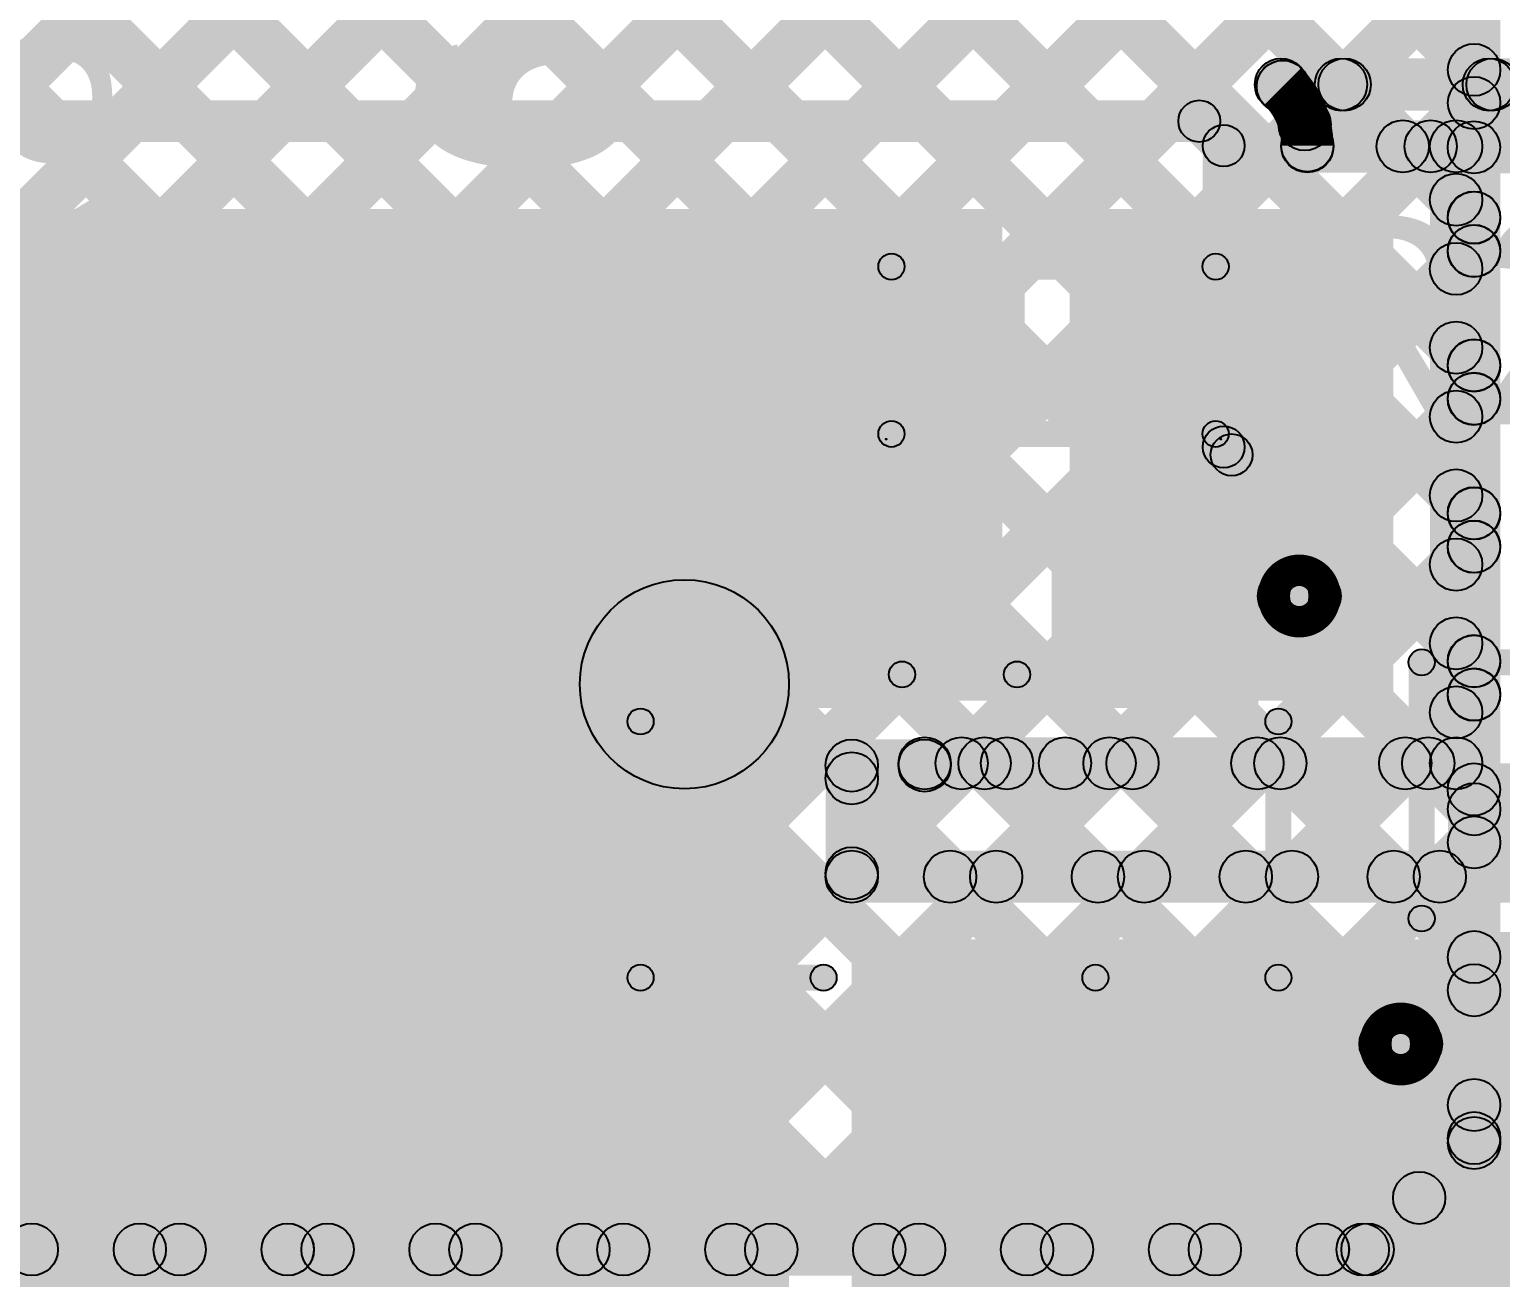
# Model space of a CAD drawing. Header units: millimetres. Extents: x -0.08 to 5.25, y -0.08 to 2.73.
# Drawn here: x 2.3817 to 2.6631, y 1.8428 to 2.0815 of the extents above; entities that cross this region are included whole.
import ezdxf

# ---------------------------------------------------------------- set-up
doc = ezdxf.new("R2010")
doc.units = ezdxf.units.MM
doc.header["$MEASUREMENT"] = 0
for name, color, linetype in [('BottomLayer', 5, 'Continuous'), ('TopLayer', 1, 'Continuous'), ('TopOverlay', 2, 'Continuous'), ('TopPaste', 8, 'Continuous'), ('TopSolder', 216, 'Continuous')]:
    doc.layers.add(name, color=color, linetype=linetype)

# ---------------------------------------------------------------- blocks, each defined once
blk = doc.blocks.new('SOT23_3_8')
at = {"layer": 'TopLayer'}
for points in [[(0.01574, 0.02657), (-0.01575, 0.02657), (-0.01575, 0.05807), (0.01574, 0.05807)], [(-0.02166, -0.05807), (-0.05316, -0.05807), (-0.05316, -0.02657), (-0.02166, -0.02657)], [(0.05314, -0.05807), (0.02165, -0.05807), (0.02165, -0.02657), (0.05314, -0.02657)]]:
    blk.add_hatch(color=1, dxfattribs=at).paths.add_polyline_path(points)
at = {"layer": 'TopOverlay'}
h = blk.add_hatch(color=2, dxfattribs=at)
edge = h.paths.add_edge_path()
edge.add_arc((-0.06101, 0.029), 0.0025, 0, 360)
h = blk.add_hatch(color=2, dxfattribs=at)
edge = h.paths.add_edge_path()
edge.add_arc((-0.06101, 0.029), 0.0025, 0, 360)
for points in [[(-0.02601, 0.0315), (-0.02601, 0.0265), (-0.06101, 0.0265), (-0.06101, 0.0315)], [(0.06099, 0.0315), (0.06099, 0.0265), (0.02599, 0.0265), (0.02599, 0.0315)], [(-0.06351, 0.029), (-0.05851, 0.029), (-0.05851, -0.02), (-0.06351, -0.02)], [(0.05849, 0.029), (0.06349, 0.029), (0.06349, -0.02), (0.05849, -0.02)], [(0.01099, -0.0265), (0.01099, -0.0315), (-0.01101, -0.0315), (-0.01101, -0.0265)]]:
    blk.add_hatch(color=2, dxfattribs=at).paths.add_polyline_path(points)
h = blk.add_hatch(color=2, dxfattribs=at)
edge = h.paths.add_edge_path()
edge.add_arc((-0.02601, 0.029), 0.0025, 0, 360)
h = blk.add_hatch(color=2, dxfattribs=at)
edge = h.paths.add_edge_path()
edge.add_arc((0.02599, 0.029), 0.0025, 0, 360)
h = blk.add_hatch(color=2, dxfattribs=at)
edge = h.paths.add_edge_path()
edge.add_arc((0.06099, 0.029), 0.0025, 0, 360)
h = blk.add_hatch(color=2, dxfattribs=at)
edge = h.paths.add_edge_path()
edge.add_arc((0.06099, 0.029), 0.0025, 0, 360)
h = blk.add_hatch(color=2, dxfattribs=at)
edge = h.paths.add_edge_path()
edge.add_arc((-0.06101, -0.02), 0.0025, 0, 360)
h = blk.add_hatch(color=2, dxfattribs=at)
edge = h.paths.add_edge_path()
edge.add_arc((0.06099, -0.02), 0.0025, 0, 360)
h = blk.add_hatch(color=2, dxfattribs=at)
edge = h.paths.add_edge_path()
edge.add_arc((-0.01101, -0.029), 0.0025, 0, 360)
h = blk.add_hatch(color=2, dxfattribs=at)
edge = h.paths.add_edge_path()
edge.add_arc((0.01099, -0.029), 0.0025, 0, 360)
h = blk.add_hatch(color=2, dxfattribs=at)
edge = h.paths.add_edge_path()
edge.add_arc((-0.068, -0.044), 0.00492, 0, 360)
h = blk.add_hatch(color=2, dxfattribs=at)
edge = h.paths.add_edge_path()
edge.add_arc((-0.062, -0.044), 0.00492, 0, 360)
at = {"layer": 'TopPaste'}
for points in [[(0.01574, 0.02657), (-0.01575, 0.02657), (-0.01575, 0.05807), (0.01574, 0.05807)], [(-0.02166, -0.05807), (-0.05316, -0.05807), (-0.05316, -0.02657), (-0.02166, -0.02657)], [(0.05314, -0.05807), (0.02165, -0.05807), (0.02165, -0.02657), (0.05314, -0.02657)]]:
    blk.add_hatch(color=8, dxfattribs=at).paths.add_polyline_path(points)
at = {"layer": 'TopSolder'}
for points in [[(0.01974, 0.02257), (-0.01975, 0.02257), (-0.01975, 0.06207), (0.01974, 0.06207)], [(-0.01766, -0.06207), (-0.05716, -0.06207), (-0.05716, -0.02257), (-0.01766, -0.02257)], [(0.05714, -0.06207), (0.01765, -0.06207), (0.01765, -0.02257), (0.05714, -0.02257)]]:
    blk.add_hatch(color=216, dxfattribs=at).paths.add_polyline_path(points)
at = {"layer": 'TopOverlay', "const_width": 0.00984}
blk.add_lwpolyline([(-0.062, -0.044, 1), (-0.068, -0.044, 1)], format="xyb", close=True, dxfattribs=at)
at = {"layer": 'TopOverlay'}
for centre, radius in [((-0.06101, 0.029), 0.0025), ((-0.06101, 0.029), 0.0025), ((-0.02601, 0.029), 0.0025), ((0.02599, 0.029), 0.0025), ((0.06099, 0.029), 0.0025), ((0.06099, 0.029), 0.0025), ((-0.06101, -0.02), 0.0025), ((0.06099, -0.02), 0.0025), ((-0.01101, -0.029), 0.0025), ((0.01099, -0.029), 0.0025), ((-0.068, -0.044), 0.00492), ((-0.062, -0.044), 0.00492)]:
    blk.add_circle(centre, radius, dxfattribs=at)
blk = doc.blocks.new('SOT23_3_9')
at = {"layer": 'TopLayer'}
for points in [[(0.01574, 0.02657), (-0.01575, 0.02657), (-0.01575, 0.05807), (0.01574, 0.05807)], [(-0.02166, -0.05807), (-0.05316, -0.05807), (-0.05316, -0.02657), (-0.02166, -0.02657)], [(0.05314, -0.05807), (0.02165, -0.05807), (0.02165, -0.02657), (0.05314, -0.02657)]]:
    blk.add_hatch(color=1, dxfattribs=at).paths.add_polyline_path(points)
at = {"layer": 'TopOverlay'}
h = blk.add_hatch(color=2, dxfattribs=at)
edge = h.paths.add_edge_path()
edge.add_arc((-0.06101, 0.029), 0.0025, 0, 360)
h = blk.add_hatch(color=2, dxfattribs=at)
edge = h.paths.add_edge_path()
edge.add_arc((-0.06101, 0.029), 0.0025, 0, 360)
for points in [[(-0.06101, 0.0265), (-0.06101, 0.0315), (-0.02601, 0.0315), (-0.02601, 0.0265)], [(0.02599, 0.0265), (0.02599, 0.0315), (0.06099, 0.0315), (0.06099, 0.0265)], [(-0.05851, -0.02), (-0.06351, -0.02), (-0.06351, 0.029), (-0.05851, 0.029)], [(0.06349, -0.02), (0.05849, -0.02), (0.05849, 0.029), (0.06349, 0.029)], [(-0.01101, -0.0315), (-0.01101, -0.0265), (0.01099, -0.0265), (0.01099, -0.0315)]]:
    blk.add_hatch(color=2, dxfattribs=at).paths.add_polyline_path(points)
h = blk.add_hatch(color=2, dxfattribs=at)
edge = h.paths.add_edge_path()
edge.add_arc((-0.02601, 0.029), 0.0025, 0, 360)
h = blk.add_hatch(color=2, dxfattribs=at)
edge = h.paths.add_edge_path()
edge.add_arc((0.02599, 0.029), 0.0025, 0, 360)
h = blk.add_hatch(color=2, dxfattribs=at)
edge = h.paths.add_edge_path()
edge.add_arc((0.06099, 0.029), 0.0025, 0, 360)
h = blk.add_hatch(color=2, dxfattribs=at)
edge = h.paths.add_edge_path()
edge.add_arc((0.06099, 0.029), 0.0025, 0, 360)
h = blk.add_hatch(color=2, dxfattribs=at)
edge = h.paths.add_edge_path()
edge.add_arc((-0.06101, -0.02), 0.0025, 0, 360)
h = blk.add_hatch(color=2, dxfattribs=at)
edge = h.paths.add_edge_path()
edge.add_arc((0.06099, -0.02), 0.0025, 0, 360)
h = blk.add_hatch(color=2, dxfattribs=at)
edge = h.paths.add_edge_path()
edge.add_arc((-0.01101, -0.029), 0.0025, 0, 360)
h = blk.add_hatch(color=2, dxfattribs=at)
edge = h.paths.add_edge_path()
edge.add_arc((0.01099, -0.029), 0.0025, 0, 360)
h = blk.add_hatch(color=2, dxfattribs=at)
edge = h.paths.add_edge_path()
edge.add_arc((-0.068, -0.044), 0.00492, 0, 360)
h = blk.add_hatch(color=2, dxfattribs=at)
edge = h.paths.add_edge_path()
edge.add_arc((-0.062, -0.044), 0.00492, 0, 360)
at = {"layer": 'TopPaste'}
for points in [[(0.01574, 0.02657), (-0.01575, 0.02657), (-0.01575, 0.05807), (0.01574, 0.05807)], [(-0.02166, -0.05807), (-0.05316, -0.05807), (-0.05316, -0.02657), (-0.02166, -0.02657)], [(0.05314, -0.05807), (0.02165, -0.05807), (0.02165, -0.02657), (0.05314, -0.02657)]]:
    blk.add_hatch(color=8, dxfattribs=at).paths.add_polyline_path(points)
at = {"layer": 'TopSolder'}
for points in [[(0.01974, 0.02257), (-0.01975, 0.02257), (-0.01975, 0.06207), (0.01974, 0.06207)], [(-0.01766, -0.06207), (-0.05716, -0.06207), (-0.05716, -0.02257), (-0.01766, -0.02257)], [(0.05714, -0.06207), (0.01765, -0.06207), (0.01765, -0.02257), (0.05714, -0.02257)]]:
    blk.add_hatch(color=216, dxfattribs=at).paths.add_polyline_path(points)
at = {"layer": 'TopOverlay', "const_width": 0.00984}
blk.add_lwpolyline([(-0.062, -0.044, 1), (-0.068, -0.044, 1)], format="xyb", close=True, dxfattribs=at)
at = {"layer": 'TopOverlay'}
for centre, radius in [((-0.06101, 0.029), 0.0025), ((-0.06101, 0.029), 0.0025), ((-0.02601, 0.029), 0.0025), ((0.02599, 0.029), 0.0025), ((0.06099, 0.029), 0.0025), ((0.06099, 0.029), 0.0025), ((-0.06101, -0.02), 0.0025), ((0.06099, -0.02), 0.0025), ((-0.01101, -0.029), 0.0025), ((0.01099, -0.029), 0.0025), ((-0.068, -0.044), 0.00492), ((-0.062, -0.044), 0.00492)]:
    blk.add_circle(centre, radius, dxfattribs=at)
blk = doc.blocks.new('R__0402_22')
at = {"layer": 'TopLayer'}
for points in [[(-0.0275, -0.0125), (-0.0275, 0.0125), (-0.0095, 0.0125), (-0.0095, -0.0125)], [(0.0095, -0.0125), (0.0095, 0.0125), (0.0275, 0.0125), (0.0275, -0.0125)]]:
    blk.add_hatch(color=1, dxfattribs=at).paths.add_polyline_path(points)
at = {"layer": 'TopOverlay'}
h = blk.add_hatch(color=2, dxfattribs=at)
edge = h.paths.add_edge_path()
edge.add_arc((-0.031, 0.016), 0.0025, 0, 360)
h = blk.add_hatch(color=2, dxfattribs=at)
edge = h.paths.add_edge_path()
edge.add_arc((-0.031, 0.016), 0.0025, 0, 360)
for points in [[(-0.031, 0.0135), (-0.031, 0.0185), (0.031, 0.0185), (0.031, 0.0135)], [(-0.0285, -0.016), (-0.0335, -0.016), (-0.0335, 0.016), (-0.0285, 0.016)], [(0.0335, -0.016), (0.0285, -0.016), (0.0285, 0.016), (0.0335, 0.016)], [(-0.031, -0.0185), (-0.031, -0.0135), (0.031, -0.0135), (0.031, -0.0185)], [(-0.032, -0.01706), (-0.032, -0.01694), (0.032, -0.01694), (0.032, -0.01706)]]:
    blk.add_hatch(color=2, dxfattribs=at).paths.add_polyline_path(points)
h = blk.add_hatch(color=2, dxfattribs=at)
edge = h.paths.add_edge_path()
edge.add_arc((0.031, 0.016), 0.0025, 0, 360)
h = blk.add_hatch(color=2, dxfattribs=at)
edge = h.paths.add_edge_path()
edge.add_arc((0.031, 0.016), 0.0025, 0, 360)
h = blk.add_hatch(color=2, dxfattribs=at)
edge = h.paths.add_edge_path()
edge.add_arc((-0.031, -0.016), 0.0025, 0, 360)
h = blk.add_hatch(color=2, dxfattribs=at)
edge = h.paths.add_edge_path()
edge.add_arc((-0.031, -0.016), 0.0025, 0, 360)
h = blk.add_hatch(color=2, dxfattribs=at)
edge = h.paths.add_edge_path()
edge.add_arc((0.031, -0.016), 0.0025, 0, 360)
h = blk.add_hatch(color=2, dxfattribs=at)
edge = h.paths.add_edge_path()
edge.add_arc((0.031, -0.016), 0.0025, 0, 360)
h = blk.add_hatch(color=2, dxfattribs=at)
edge = h.paths.add_edge_path()
edge.add_arc((-0.032, -0.017), 0.0000635, 0, 360)
h = blk.add_hatch(color=2, dxfattribs=at)
edge = h.paths.add_edge_path()
edge.add_arc((0.032, -0.017), 0.0000635, 0, 360)
at = {"layer": 'TopPaste'}
for points in [[(-0.0275, -0.0125), (-0.0275, 0.0125), (-0.0095, 0.0125), (-0.0095, -0.0125)], [(0.0095, -0.0125), (0.0095, 0.0125), (0.0275, 0.0125), (0.0275, -0.0125)]]:
    blk.add_hatch(color=8, dxfattribs=at).paths.add_polyline_path(points)
at = {"layer": 'TopSolder'}
for points in [[(-0.0315, -0.0165), (-0.0315, 0.0165), (-0.0055, 0.0165), (-0.0055, -0.0165)], [(0.0055, -0.0165), (0.0055, 0.0165), (0.0315, 0.0165), (0.0315, -0.0165)]]:
    blk.add_hatch(color=216, dxfattribs=at).paths.add_polyline_path(points)
at = {"layer": 'TopOverlay'}
for centre, radius in [((-0.031, 0.016), 0.0025), ((-0.031, 0.016), 0.0025), ((0.031, 0.016), 0.0025), ((0.031, 0.016), 0.0025), ((-0.031, -0.016), 0.0025), ((-0.031, -0.016), 0.0025), ((0.031, -0.016), 0.0025), ((0.031, -0.016), 0.0025), ((-0.032, -0.017), 0.0000635), ((0.032, -0.017), 0.0000635)]:
    blk.add_circle(centre, radius, dxfattribs=at)

msp = doc.modelspace()

# ---------------------------------------------------------------- hatches: boundary and pattern name
at = {"layer": 'BottomLayer'}
for points in [[(2.32041, 2.20639), (2.32749, 2.21346), (2.66158, 1.87937), (2.65451, 1.87229)], [(2.32041, 2.20639), (2.32748, 2.21346), (2.66158, 1.87936), (2.65451, 1.87229)], [(2.5201, 2.2047), (2.52717, 2.21177), (2.66158, 2.07736), (2.65451, 2.07028)], [(2.5201, 2.20469), (2.52717, 2.21176), (2.66158, 2.07735), (2.65451, 2.07028)], [(2.18773, 1.84465), (2.18065, 1.85172), (2.53613, 2.2072), (2.5432, 2.20013)], [(2.18772, 1.84465), (2.18065, 1.85172), (2.53613, 2.2072), (2.5432, 2.20013)], [(2.21742, 2.19624), (2.22449, 2.20332), (2.57608, 1.85172), (2.56901, 1.84465)], [(2.21742, 2.19624), (2.22449, 2.20331), (2.57608, 1.85172), (2.56901, 1.84465)], [(2.41679, 2.19486), (2.42386, 2.20193), (2.66158, 1.96422), (2.65451, 1.95715)], [(2.41679, 2.19486), (2.42386, 2.20193), (2.66158, 1.96421), (2.65451, 1.95714)], [(2.30086, 1.84465), (2.29379, 1.85172), (2.64024, 2.19818), (2.64731, 2.1911)], [(2.30086, 1.84465), (2.29379, 1.85172), (2.64024, 2.19818), (2.64731, 2.1911)], [(2.31177, 2.18674), (2.31884, 2.19381), (2.65107, 1.86159), (2.64399, 1.85452)], [(2.31178, 2.18674), (2.31885, 2.19381), (2.65107, 1.86159), (2.644, 1.85452)], [(2.51088, 2.18563), (2.51795, 2.1927), (2.66158, 2.04907), (2.65451, 2.042)], [(2.51088, 2.18563), (2.51795, 2.1927), (2.66158, 2.04907), (2.65451, 2.042)], [(2.21601, 1.84465), (2.20894, 1.85172), (2.54691, 2.18969), (2.55398, 2.18262)], [(2.21601, 1.84465), (2.20894, 1.85172), (2.54691, 2.18969), (2.55398, 2.18262)], [(2.2053, 2.18008), (2.21238, 2.18715), (2.5478, 1.85172), (2.54073, 1.84465)], [(2.2053, 2.18008), (2.21237, 2.18715), (2.5478, 1.85172), (2.54072, 1.84465)], [(2.32915, 1.84465), (2.32207, 1.85172), (2.65422, 2.18387), (2.66129, 2.1768)], [(2.32915, 1.84465), (2.32208, 1.85172), (2.65422, 2.18387), (2.66129, 2.1768)], [(2.40419, 2.17918), (2.41126, 2.18625), (2.66158, 1.93593), (2.65451, 1.92886)], [(2.40419, 2.17918), (2.41126, 2.18625), (2.66158, 1.93593), (2.65451, 1.92886)], [(2.29605, 2.17419), (2.30312, 2.18126), (2.63265, 1.85172), (2.62558, 1.84465)], [(2.29605, 2.17419), (2.30312, 2.18126), (2.63265, 1.85172), (2.62558, 1.84465)], [(2.24429, 1.84465), (2.23722, 1.85172), (2.56457, 2.17908), (2.57165, 2.17201)], [(2.24429, 1.84465), (2.23722, 1.85172), (2.56457, 2.17908), (2.57165, 2.17201)], [(2.27258, 1.84465), (2.26551, 1.85172), (2.59424, 2.18045), (2.60131, 2.17338)], [(2.27258, 1.84465), (2.26551, 1.85172), (2.59424, 2.18045), (2.60131, 2.17338)], [(2.46907, 2.17086), (2.47614, 2.17793), (2.66158, 1.9925), (2.65451, 1.98543)], [(2.46908, 2.17086), (2.47615, 2.17793), (2.66158, 1.9925), (2.65451, 1.98543)], [(2.49466, 2.17356), (2.50173, 2.18063), (2.66158, 2.02079), (2.65451, 2.01372)], [(2.49466, 2.17356), (2.50173, 2.18063), (2.66158, 2.02078), (2.65451, 2.01371)], [(2.66304, 1.86857), (2.65304, 1.86857), (2.65304, 2.18015), (2.66304, 2.18015)], [(2.66304, 1.86857), (2.65304, 1.86857), (2.65304, 2.18015), (2.66304, 2.18015)], [(2.15944, 1.84465), (2.15237, 1.85172), (2.47775, 2.17711), (2.48483, 2.17004)], [(2.15944, 1.84465), (2.15237, 1.85172), (2.47775, 2.17711), (2.48483, 2.17004)], [(2.27149, 2.17046), (2.27857, 2.17753), (2.60437, 1.85172), (2.5973, 1.84465)], [(2.27149, 2.17046), (2.27856, 2.17753), (2.60436, 1.85172), (2.59729, 1.84465)], [(2.38448, 2.1706), (2.39155, 2.17767), (2.66158, 1.90765), (2.65451, 1.90058)], [(2.38449, 2.1706), (2.39156, 2.17767), (2.66158, 1.90765), (2.65451, 1.90058)], [(2.20051, 2.15659), (2.20758, 2.16366), (2.51952, 1.85172), (2.51244, 1.84465)], [(2.20051, 2.15659), (2.20758, 2.16366), (2.51951, 1.85172), (2.51244, 1.84465)], [(2.35743, 1.84465), (2.35036, 1.85172), (2.65451, 2.15587), (2.66158, 2.1488)], [(2.35743, 1.84465), (2.35036, 1.85172), (2.65451, 2.15587), (2.66158, 2.1488)], [(2.20051, 2.1283), (2.20758, 2.13538), (2.49123, 1.85172), (2.48416, 1.84465)], [(2.20051, 2.1283), (2.20758, 2.13537), (2.49123, 1.85172), (2.48416, 1.84465)], [(2.38572, 1.84465), (2.37864, 1.85172), (2.65451, 2.12759), (2.66158, 2.12052)], [(2.38571, 1.84465), (2.37864, 1.85172), (2.65451, 2.12759), (2.66158, 2.12052)], [(2.20051, 2.10002), (2.20758, 2.10709), (2.46295, 1.85172), (2.45588, 1.84465)], [(2.20051, 2.10002), (2.20758, 2.10709), (2.46294, 1.85172), (2.45587, 1.84465)], [(2.414, 1.84465), (2.40693, 1.85172), (2.65451, 2.09931), (2.66158, 2.09223)], [(2.414, 1.84465), (2.40693, 1.85172), (2.65451, 2.09931), (2.66158, 2.09223)], [(2.19839, 2.07386), (2.20546, 2.08093), (2.43466, 1.85172), (2.42759, 1.84465)], [(2.19839, 2.07386), (2.20546, 2.08093), (2.43466, 1.85172), (2.42759, 1.84465)], [(2.44228, 1.84465), (2.43521, 1.85172), (2.65451, 2.07102), (2.66158, 2.06395)], [(2.44228, 1.84465), (2.43521, 1.85172), (2.65451, 2.07102), (2.66158, 2.06395)], [(2.18524, 2.05872), (2.19231, 2.06579), (2.40638, 1.85172), (2.39931, 1.84465)], [(2.18524, 2.05871), (2.19231, 2.06579), (2.40637, 1.85172), (2.3993, 1.84465)], [(2.47057, 1.84465), (2.4635, 1.85172), (2.65451, 2.04274), (2.66158, 2.03567)], [(2.47057, 1.84465), (2.4635, 1.85172), (2.65451, 2.04274), (2.66158, 2.03567)], [(2.49885, 1.84465), (2.49178, 1.85172), (2.65451, 2.01445), (2.66158, 2.00738)], [(2.49885, 1.84465), (2.49178, 1.85172), (2.65451, 2.01445), (2.66158, 2.00738)], [(2.49885, 1.84465), (2.49178, 1.85172), (2.65451, 2.01445), (2.66158, 2.00738)], [(2.52714, 1.84465), (2.52006, 1.85172), (2.65451, 1.98617), (2.66158, 1.9791)], [(2.52714, 1.84465), (2.52007, 1.85172), (2.65451, 1.98617), (2.66158, 1.9791)], [(2.55542, 1.84465), (2.54835, 1.85172), (2.65451, 1.95788), (2.66158, 1.95081)], [(2.55542, 1.84465), (2.54835, 1.85172), (2.65451, 1.95788), (2.66158, 1.95081)], [(2.58371, 1.84465), (2.57663, 1.85172), (2.65451, 1.9296), (2.66158, 1.92253)], [(2.5837, 1.84465), (2.57663, 1.85172), (2.65451, 1.9296), (2.66158, 1.92253)], [(2.61199, 1.84465), (2.60492, 1.85172), (2.65451, 1.90132), (2.66158, 1.89424)], [(2.61199, 1.84465), (2.60492, 1.85172), (2.65451, 1.90131), (2.66158, 1.89424)], [(2.64027, 1.84465), (2.6332, 1.85172), (2.65451, 1.87303), (2.66158, 1.86596)], [(2.64027, 1.84465), (2.6332, 1.85172), (2.65451, 1.87303), (2.66158, 1.86596)], [(2.6412, 1.84465), (2.63413, 1.85172), (2.65451, 1.87211), (2.66158, 1.86504)], [(2.6412, 1.84465), (2.63413, 1.85172), (2.65451, 1.87211), (2.66158, 1.86504)], [(2.65497, 1.81741), (2.63941, 1.83297), (2.67327, 1.86682), (2.68882, 1.85127)], [(1.31879, 1.84319), (1.31879, 1.85319), (2.63766, 1.85319), (2.63766, 1.84319)], [(1.31879, 1.84319), (1.31879, 1.85319), (2.63766, 1.85319), (2.63766, 1.84319)]]:
    msp.add_hatch(color=5, dxfattribs=at).paths.add_polyline_path(points)
h = msp.add_hatch(color=5, dxfattribs=at)
edge = h.paths.add_edge_path()
edge.add_arc((2.65804, 2.07382), 0.005, 0, 360)
h = msp.add_hatch(color=5, dxfattribs=at)
edge = h.paths.add_edge_path()
edge.add_arc((2.65804, 2.07382), 0.005, 0, 360)
h = msp.add_hatch(color=5, dxfattribs=at)
edge = h.paths.add_edge_path()
edge.add_arc((2.65804, 2.06749), 0.005, 0, 360)
h = msp.add_hatch(color=5, dxfattribs=at)
edge = h.paths.add_edge_path()
edge.add_arc((2.65804, 2.06749), 0.005, 0, 360)
h = msp.add_hatch(color=5, dxfattribs=at)
edge = h.paths.add_edge_path()
edge.add_arc((2.65804, 2.04554), 0.005, 0, 360)
h = msp.add_hatch(color=5, dxfattribs=at)
edge = h.paths.add_edge_path()
edge.add_arc((2.65804, 2.04553), 0.005, 0, 360)
h = msp.add_hatch(color=5, dxfattribs=at)
edge = h.paths.add_edge_path()
edge.add_arc((2.65804, 2.0392), 0.005, 0, 360)
h = msp.add_hatch(color=5, dxfattribs=at)
edge = h.paths.add_edge_path()
edge.add_arc((2.65804, 2.0392), 0.005, 0, 360)
h = msp.add_hatch(color=5, dxfattribs=at)
edge = h.paths.add_edge_path()
edge.add_arc((2.65804, 2.01725), 0.005, 0, 360)
h = msp.add_hatch(color=5, dxfattribs=at)
edge = h.paths.add_edge_path()
edge.add_arc((2.65804, 2.01725), 0.005, 0, 360)
h = msp.add_hatch(color=5, dxfattribs=at)
edge = h.paths.add_edge_path()
edge.add_arc((2.65804, 2.01092), 0.005, 0, 360)
h = msp.add_hatch(color=5, dxfattribs=at)
edge = h.paths.add_edge_path()
edge.add_arc((2.65804, 2.01092), 0.005, 0, 360)
h = msp.add_hatch(color=5, dxfattribs=at)
edge = h.paths.add_edge_path()
edge.add_arc((2.65804, 2.01092), 0.005, 0, 360)
h = msp.add_hatch(color=5, dxfattribs=at)
edge = h.paths.add_edge_path()
edge.add_arc((2.65804, 1.98897), 0.005, 0, 360)
h = msp.add_hatch(color=5, dxfattribs=at)
edge = h.paths.add_edge_path()
edge.add_arc((2.65804, 1.98896), 0.005, 0, 360)
h = msp.add_hatch(color=5, dxfattribs=at)
edge = h.paths.add_edge_path()
edge.add_arc((2.65804, 1.98263), 0.005, 0, 360)
h = msp.add_hatch(color=5, dxfattribs=at)
edge = h.paths.add_edge_path()
edge.add_arc((2.65804, 1.98263), 0.005, 0, 360)
h = msp.add_hatch(color=5, dxfattribs=at)
edge = h.paths.add_edge_path()
edge.add_arc((2.65804, 1.96068), 0.005, 0, 360)
h = msp.add_hatch(color=5, dxfattribs=at)
edge = h.paths.add_edge_path()
edge.add_arc((2.65804, 1.96068), 0.005, 0, 360)
h = msp.add_hatch(color=5, dxfattribs=at)
edge = h.paths.add_edge_path()
edge.add_arc((2.65804, 1.95435), 0.005, 0, 360)
h = msp.add_hatch(color=5, dxfattribs=at)
edge = h.paths.add_edge_path()
edge.add_arc((2.65804, 1.95435), 0.005, 0, 360)
h = msp.add_hatch(color=5, dxfattribs=at)
edge = h.paths.add_edge_path()
edge.add_arc((2.65804, 1.9324), 0.005, 0, 360)
h = msp.add_hatch(color=5, dxfattribs=at)
edge = h.paths.add_edge_path()
edge.add_arc((2.65804, 1.9324), 0.005, 0, 360)
h = msp.add_hatch(color=5, dxfattribs=at)
edge = h.paths.add_edge_path()
edge.add_arc((2.65804, 1.92606), 0.005, 0, 360)
h = msp.add_hatch(color=5, dxfattribs=at)
edge = h.paths.add_edge_path()
edge.add_arc((2.65804, 1.92606), 0.005, 0, 360)
h = msp.add_hatch(color=5, dxfattribs=at)
edge = h.paths.add_edge_path()
edge.add_arc((2.65804, 1.90411), 0.005, 0, 360)
h = msp.add_hatch(color=5, dxfattribs=at)
edge = h.paths.add_edge_path()
edge.add_arc((2.65804, 1.90411), 0.005, 0, 360)
h = msp.add_hatch(color=5, dxfattribs=at)
edge = h.paths.add_edge_path()
edge.add_arc((2.65804, 1.89778), 0.005, 0, 360)
h = msp.add_hatch(color=5, dxfattribs=at)
edge = h.paths.add_edge_path()
edge.add_arc((2.65804, 1.89778), 0.005, 0, 360)
h = msp.add_hatch(color=5, dxfattribs=at)
edge = h.paths.add_edge_path()
edge.add_arc((2.65804, 1.87583), 0.005, 0, 360)
h = msp.add_hatch(color=5, dxfattribs=at)
edge = h.paths.add_edge_path()
edge.add_arc((2.65804, 1.87583), 0.005, 0, 360)
h = msp.add_hatch(color=5, dxfattribs=at)
edge = h.paths.add_edge_path()
edge.add_arc((2.65804, 1.8695), 0.005, 0, 360)
h = msp.add_hatch(color=5, dxfattribs=at)
edge = h.paths.add_edge_path()
edge.add_arc((2.65804, 1.8695), 0.005, 0, 360)
h = msp.add_hatch(color=5, dxfattribs=at)
edge = h.paths.add_edge_path()
edge.add_arc((2.65804, 1.86857), 0.005, 0, 360)
h = msp.add_hatch(color=5, dxfattribs=at)
edge = h.paths.add_edge_path()
edge.add_arc((2.65804, 1.86857), 0.005, 0, 360)
h = msp.add_hatch(color=5, dxfattribs=at)
edge = h.paths.add_edge_path()
edge.add_arc((2.65804, 1.86857), 0.005, 0, 360)
h = msp.add_hatch(color=5, dxfattribs=at)
edge = h.paths.add_edge_path()
edge.add_arc((2.65804, 1.86857), 0.005, 0, 360)
h = msp.add_hatch(color=5, dxfattribs=at)
edge = h.paths.add_edge_path()
edge.add_arc((2.64753, 1.85806), 0.005, 0, 360)
h = msp.add_hatch(color=5, dxfattribs=at)
edge = h.paths.add_edge_path()
edge.add_arc((2.64753, 1.85806), 0.005, 0, 360)
h = msp.add_hatch(color=5, dxfattribs=at)
edge = h.paths.add_edge_path()
edge.add_arc((2.38218, 1.84819), 0.005, 0, 360)
h = msp.add_hatch(color=5, dxfattribs=at)
edge = h.paths.add_edge_path()
edge.add_arc((2.38218, 1.84819), 0.005, 0, 360)
h = msp.add_hatch(color=5, dxfattribs=at)
edge = h.paths.add_edge_path()
edge.add_arc((2.40284, 1.84819), 0.005, 0, 360)
h = msp.add_hatch(color=5, dxfattribs=at)
edge = h.paths.add_edge_path()
edge.add_arc((2.40284, 1.84819), 0.005, 0, 360)
h = msp.add_hatch(color=5, dxfattribs=at)
edge = h.paths.add_edge_path()
edge.add_arc((2.41046, 1.84819), 0.005, 0, 360)
h = msp.add_hatch(color=5, dxfattribs=at)
edge = h.paths.add_edge_path()
edge.add_arc((2.41046, 1.84819), 0.005, 0, 360)
h = msp.add_hatch(color=5, dxfattribs=at)
edge = h.paths.add_edge_path()
edge.add_arc((2.43112, 1.84819), 0.005, 0, 360)
h = msp.add_hatch(color=5, dxfattribs=at)
edge = h.paths.add_edge_path()
edge.add_arc((2.43113, 1.84819), 0.005, 0, 360)
h = msp.add_hatch(color=5, dxfattribs=at)
edge = h.paths.add_edge_path()
edge.add_arc((2.43875, 1.84819), 0.005, 0, 360)
h = msp.add_hatch(color=5, dxfattribs=at)
edge = h.paths.add_edge_path()
edge.add_arc((2.43875, 1.84819), 0.005, 0, 360)
h = msp.add_hatch(color=5, dxfattribs=at)
edge = h.paths.add_edge_path()
edge.add_arc((2.45941, 1.84819), 0.005, 0, 360)
h = msp.add_hatch(color=5, dxfattribs=at)
edge = h.paths.add_edge_path()
edge.add_arc((2.45941, 1.84819), 0.005, 0, 360)
h = msp.add_hatch(color=5, dxfattribs=at)
edge = h.paths.add_edge_path()
edge.add_arc((2.46703, 1.84819), 0.005, 0, 360)
h = msp.add_hatch(color=5, dxfattribs=at)
edge = h.paths.add_edge_path()
edge.add_arc((2.46703, 1.84819), 0.005, 0, 360)
h = msp.add_hatch(color=5, dxfattribs=at)
edge = h.paths.add_edge_path()
edge.add_arc((2.4877, 1.84819), 0.005, 0, 360)
h = msp.add_hatch(color=5, dxfattribs=at)
edge = h.paths.add_edge_path()
edge.add_arc((2.48769, 1.84819), 0.005, 0, 360)
h = msp.add_hatch(color=5, dxfattribs=at)
edge = h.paths.add_edge_path()
edge.add_arc((2.49532, 1.84819), 0.005, 0, 360)
h = msp.add_hatch(color=5, dxfattribs=at)
edge = h.paths.add_edge_path()
edge.add_arc((2.49532, 1.84819), 0.005, 0, 360)
h = msp.add_hatch(color=5, dxfattribs=at)
edge = h.paths.add_edge_path()
edge.add_arc((2.49532, 1.84819), 0.005, 0, 360)
h = msp.add_hatch(color=5, dxfattribs=at)
edge = h.paths.add_edge_path()
edge.add_arc((2.51598, 1.84819), 0.005, 0, 360)
h = msp.add_hatch(color=5, dxfattribs=at)
edge = h.paths.add_edge_path()
edge.add_arc((2.51598, 1.84819), 0.005, 0, 360)
h = msp.add_hatch(color=5, dxfattribs=at)
edge = h.paths.add_edge_path()
edge.add_arc((2.5236, 1.84819), 0.005, 0, 360)
h = msp.add_hatch(color=5, dxfattribs=at)
edge = h.paths.add_edge_path()
edge.add_arc((2.5236, 1.84819), 0.005, 0, 360)
h = msp.add_hatch(color=5, dxfattribs=at)
edge = h.paths.add_edge_path()
edge.add_arc((2.54426, 1.84819), 0.005, 0, 360)
h = msp.add_hatch(color=5, dxfattribs=at)
edge = h.paths.add_edge_path()
edge.add_arc((2.54426, 1.84819), 0.005, 0, 360)
h = msp.add_hatch(color=5, dxfattribs=at)
edge = h.paths.add_edge_path()
edge.add_arc((2.55189, 1.84819), 0.005, 0, 360)
h = msp.add_hatch(color=5, dxfattribs=at)
edge = h.paths.add_edge_path()
edge.add_arc((2.55188, 1.84819), 0.005, 0, 360)
h = msp.add_hatch(color=5, dxfattribs=at)
edge = h.paths.add_edge_path()
edge.add_arc((2.57254, 1.84819), 0.005, 0, 360)
h = msp.add_hatch(color=5, dxfattribs=at)
edge = h.paths.add_edge_path()
edge.add_arc((2.57255, 1.84819), 0.005, 0, 360)
h = msp.add_hatch(color=5, dxfattribs=at)
edge = h.paths.add_edge_path()
edge.add_arc((2.58017, 1.84819), 0.005, 0, 360)
h = msp.add_hatch(color=5, dxfattribs=at)
edge = h.paths.add_edge_path()
edge.add_arc((2.58017, 1.84819), 0.005, 0, 360)
h = msp.add_hatch(color=5, dxfattribs=at)
edge = h.paths.add_edge_path()
edge.add_arc((2.60083, 1.84819), 0.005, 0, 360)
h = msp.add_hatch(color=5, dxfattribs=at)
edge = h.paths.add_edge_path()
edge.add_arc((2.60083, 1.84819), 0.005, 0, 360)
h = msp.add_hatch(color=5, dxfattribs=at)
edge = h.paths.add_edge_path()
edge.add_arc((2.60845, 1.84819), 0.005, 0, 360)
h = msp.add_hatch(color=5, dxfattribs=at)
edge = h.paths.add_edge_path()
edge.add_arc((2.60845, 1.84819), 0.005, 0, 360)
h = msp.add_hatch(color=5, dxfattribs=at)
edge = h.paths.add_edge_path()
edge.add_arc((2.62911, 1.84819), 0.005, 0, 360)
h = msp.add_hatch(color=5, dxfattribs=at)
edge = h.paths.add_edge_path()
edge.add_arc((2.62912, 1.84819), 0.005, 0, 360)
h = msp.add_hatch(color=5, dxfattribs=at)
edge = h.paths.add_edge_path()
edge.add_arc((2.63674, 1.84819), 0.005, 0, 360)
h = msp.add_hatch(color=5, dxfattribs=at)
edge = h.paths.add_edge_path()
edge.add_arc((2.63674, 1.84819), 0.005, 0, 360)
h = msp.add_hatch(color=5, dxfattribs=at)
edge = h.paths.add_edge_path()
edge.add_arc((2.63766, 1.84819), 0.005, 0, 360)
h = msp.add_hatch(color=5, dxfattribs=at)
edge = h.paths.add_edge_path()
edge.add_arc((2.63766, 1.84819), 0.005, 0, 360)
h = msp.add_hatch(color=5, dxfattribs=at)
edge = h.paths.add_edge_path()
edge.add_arc((2.63766, 1.84819), 0.005, 0, 360)
h = msp.add_hatch(color=5, dxfattribs=at)
edge = h.paths.add_edge_path()
edge.add_arc((2.63766, 1.84819), 0.005, 0, 360)
at = {"layer": 'TopLayer'}
h = msp.add_hatch(color=1, dxfattribs=at)
edge = h.paths.add_edge_path()
edge.add_arc((2.6211, 2.071), 0.005, 0, 360)
h = msp.add_hatch(color=1, dxfattribs=at)
edge = h.paths.add_edge_path()
edge.add_arc((2.62145, 2.07064), 0.005, 0, 360)
h = msp.add_hatch(color=1, dxfattribs=at)
edge = h.paths.add_edge_path()
edge.add_arc((2.62147, 2.07063), 0.005, 0, 360)
for points in [[(2.6211, 2.066), (2.6211, 2.076), (2.76497, 2.076), (2.76497, 2.066)], [(2.62917, 2.05982), (2.6221, 2.0669), (2.62974, 2.07454), (2.63681, 2.06746)], [(2.62904, 2.06746), (2.63612, 2.07454), (2.64794, 2.06271), (2.64087, 2.05564)], [(2.65327, 2.05564), (2.6462, 2.06271), (2.65802, 2.07454), (2.66509, 2.06746)], [(2.65733, 2.06746), (2.6644, 2.07454), (2.6764, 2.06254), (2.66933, 2.05546)], [(1.156, 2.06), (1.156, 2.068), (2.60547, 2.068), (2.60547, 2.06)], [(2.60264, 2.06117), (2.6083, 2.06683), (2.61298, 2.06214), (2.60733, 2.05649)], [(2.62615, 2.05418), (2.62615, 2.06418), (2.6546, 2.06418), (2.6546, 2.05418)], [(2.658, 2.054), (2.658, 2.064), (2.9357, 2.064), (2.9357, 2.054)], [(2.61415, 2.00168), (2.60615, 2.00168), (2.60615, 2.05931), (2.61415, 2.05931)], [(2.6596, 1.94118), (2.6496, 1.94118), (2.6496, 2.05918), (2.6596, 2.05918)], [(2.663, 1.93618), (2.653, 1.93618), (2.653, 2.059), (2.663, 2.059)], [(2.65107, 2.04544), (2.65814, 2.05251), (2.66154, 2.04912), (2.65446, 2.04204)], [(1.929, 1.664), (2.527, 1.664), (2.527, 2.04718), (1.929, 2.04718)], [(2.5059, 1.95318), (2.5678, 1.95318), (2.5678, 2.04718), (2.5059, 2.04718)], [(2.5807, 1.95318), (2.6426, 1.95318), (2.6426, 2.04718), (2.5807, 2.04718)], [(2.65814, 2.03223), (2.65107, 2.0393), (2.65446, 2.04269), (2.66154, 2.03562)], [(2.65107, 2.01716), (2.65814, 2.02423), (2.66154, 2.02083), (2.65446, 2.01376)], [(2.65814, 2.00394), (2.65107, 2.01101), (2.65446, 2.01441), (2.66154, 2.00734)], [(2.60733, 1.99885), (2.61298, 2.00451), (2.61448, 2.00301), (2.60883, 1.99735)], [(2.65107, 1.98887), (2.65814, 1.99594), (2.66154, 1.99255), (2.65446, 1.98548)], [(2.65814, 1.97566), (2.65107, 1.98273), (2.65446, 1.98612), (2.66154, 1.97905)], [(2.65107, 1.96059), (2.65814, 1.96766), (2.66154, 1.96426), (2.65446, 1.95719)], [(2.527, 1.562), (2.487, 1.562), (2.487, 1.9563), (2.527, 1.9563)], [(2.65814, 1.94737), (2.65107, 1.95444), (2.65446, 1.95784), (2.66154, 1.95077)], [(2.54254, 1.91662), (2.53546, 1.92369), (2.55649, 1.94471), (2.56356, 1.93764)], [(2.539, 1.93575), (2.539, 1.94575), (2.55295, 1.94575), (2.55295, 1.93575)], [(2.55295, 1.93618), (2.55295, 1.94618), (2.5687, 1.94618), (2.5687, 1.93618)], [(2.56088, 1.93764), (2.56795, 1.94471), (2.58963, 1.92304), (2.58255, 1.91596)], [(2.57016, 1.91596), (2.56309, 1.92304), (2.58477, 1.94471), (2.59184, 1.93764)], [(2.5687, 1.93618), (2.5687, 1.94618), (2.5798, 1.94618), (2.5798, 1.93618)], [(2.5687, 1.93618), (2.5687, 1.94618), (2.5798, 1.94618), (2.5798, 1.93618)], [(2.5798, 1.93618), (2.5798, 1.94618), (2.6546, 1.94618), (2.6546, 1.93618)], [(2.58916, 1.93764), (2.59623, 1.94471), (2.61791, 1.92304), (2.61084, 1.91596)], [(2.59845, 1.91596), (2.59138, 1.92304), (2.61305, 1.94471), (2.62012, 1.93764)], [(2.61745, 1.93764), (2.62452, 1.94471), (2.64619, 1.92304), (2.63912, 1.91596)], [(2.62673, 1.91596), (2.61966, 1.92304), (2.64134, 1.94471), (2.64841, 1.93764)], [(2.64573, 1.93764), (2.6528, 1.94471), (2.67448, 1.92304), (2.66741, 1.91596)], [(2.53546, 1.93477), (2.54254, 1.94184), (2.56134, 1.92304), (2.55427, 1.91596)], [(2.544, 1.9195), (2.534, 1.9195), (2.534, 1.94075), (2.544, 1.94075)], [(2.544, 1.9195), (2.534, 1.9195), (2.534, 1.94075), (2.544, 1.94075)], [(2.65502, 1.91596), (2.64795, 1.92304), (2.66462, 1.93971), (2.67169, 1.93264)], [(2.658, 1.93118), (2.658, 1.94118), (2.9357, 1.94118), (2.9357, 1.93118)], [(2.539, 1.9145), (2.539, 1.9245), (2.7181, 1.9245), (2.7181, 1.9145)], [(2.539, 1.8135), (2.7172, 1.8135), (2.7172, 1.9075), (2.539, 1.9075)]]:
    msp.add_hatch(color=1, dxfattribs=at).paths.add_polyline_path(points)
h = msp.add_hatch(color=1, dxfattribs=at)
edge = h.paths.add_edge_path()
edge.add_arc((2.63258, 2.071), 0.005, 0, 360)
h = msp.add_hatch(color=1, dxfattribs=at)
edge = h.paths.add_edge_path()
edge.add_arc((2.63327, 2.071), 0.005, 0, 360)
h = msp.add_hatch(color=1, dxfattribs=at)
edge = h.paths.add_edge_path()
edge.add_arc((2.66086, 2.071), 0.005, 0, 360)
h = msp.add_hatch(color=1, dxfattribs=at)
edge = h.paths.add_edge_path()
edge.add_arc((2.66156, 2.071), 0.005, 0, 360)
h = msp.add_hatch(color=1, dxfattribs=at)
edge = h.paths.add_edge_path()
edge.add_arc((2.62563, 2.06336), 0.005, 0, 360)
h = msp.add_hatch(color=1, dxfattribs=at)
edge = h.paths.add_edge_path()
edge.add_arc((2.60547, 2.064), 0.004, 0, 360)
h = msp.add_hatch(color=1, dxfattribs=at)
edge = h.paths.add_edge_path()
edge.add_arc((2.60547, 2.064), 0.004, 0, 360)
h = msp.add_hatch(color=1, dxfattribs=at)
edge = h.paths.add_edge_path()
edge.add_arc((2.61015, 2.05931), 0.004, 0, 360)
h = msp.add_hatch(color=1, dxfattribs=at)
edge = h.paths.add_edge_path()
edge.add_arc((2.61015, 2.05931), 0.004, 0, 360)
h = msp.add_hatch(color=1, dxfattribs=at)
edge = h.paths.add_edge_path()
edge.add_arc((2.62615, 2.05931), 0.005, 0, 360)
h = msp.add_hatch(color=1, dxfattribs=at)
edge = h.paths.add_edge_path()
edge.add_arc((2.62615, 2.05931), 0.005, 0, 360)
h = msp.add_hatch(color=1, dxfattribs=at)
edge = h.paths.add_edge_path()
edge.add_arc((2.62615, 2.05918), 0.005, 0, 360)
h = msp.add_hatch(color=1, dxfattribs=at)
edge = h.paths.add_edge_path()
edge.add_arc((2.6444, 2.05918), 0.005, 0, 360)
h = msp.add_hatch(color=1, dxfattribs=at)
edge = h.paths.add_edge_path()
edge.add_arc((2.64974, 2.05918), 0.005, 0, 360)
h = msp.add_hatch(color=1, dxfattribs=at)
edge = h.paths.add_edge_path()
edge.add_arc((2.6546, 2.05918), 0.005, 0, 360)
h = msp.add_hatch(color=1, dxfattribs=at)
edge = h.paths.add_edge_path()
edge.add_arc((2.6546, 2.05918), 0.005, 0, 360)
h = msp.add_hatch(color=1, dxfattribs=at)
edge = h.paths.add_edge_path()
edge.add_arc((2.658, 2.059), 0.005, 0, 360)
h = msp.add_hatch(color=1, dxfattribs=at)
edge = h.paths.add_edge_path()
edge.add_arc((2.658, 2.059), 0.005, 0, 360)
h = msp.add_hatch(color=1, dxfattribs=at)
edge = h.paths.add_edge_path()
edge.add_arc((2.6546, 2.04898), 0.005, 0, 360)
h = msp.add_hatch(color=1, dxfattribs=at)
edge = h.paths.add_edge_path()
edge.add_arc((2.658, 2.04558), 0.005, 0, 360)
h = msp.add_hatch(color=1, dxfattribs=at)
edge = h.paths.add_edge_path()
edge.add_arc((2.658, 2.03916), 0.005, 0, 360)
h = msp.add_hatch(color=1, dxfattribs=at)
edge = h.paths.add_edge_path()
edge.add_arc((2.6546, 2.03576), 0.005, 0, 360)
h = msp.add_hatch(color=1, dxfattribs=at)
edge = h.paths.add_edge_path()
edge.add_arc((2.6546, 2.02069), 0.005, 0, 360)
h = msp.add_hatch(color=1, dxfattribs=at)
edge = h.paths.add_edge_path()
edge.add_arc((2.658, 2.0173), 0.005, 0, 360)
h = msp.add_hatch(color=1, dxfattribs=at)
edge = h.paths.add_edge_path()
edge.add_arc((2.658, 2.01087), 0.005, 0, 360)
h = msp.add_hatch(color=1, dxfattribs=at)
edge = h.paths.add_edge_path()
edge.add_arc((2.6546, 2.00748), 0.005, 0, 360)
h = msp.add_hatch(color=1, dxfattribs=at)
edge = h.paths.add_edge_path()
edge.add_arc((2.61015, 2.00168), 0.004, 0, 360)
h = msp.add_hatch(color=1, dxfattribs=at)
edge = h.paths.add_edge_path()
edge.add_arc((2.61015, 2.00168), 0.004, 0, 360)
h = msp.add_hatch(color=1, dxfattribs=at)
edge = h.paths.add_edge_path()
edge.add_arc((2.61165, 2.00018), 0.004, 0, 360)
h = msp.add_hatch(color=1, dxfattribs=at)
edge = h.paths.add_edge_path()
edge.add_arc((2.6546, 1.99241), 0.005, 0, 360)
h = msp.add_hatch(color=1, dxfattribs=at)
edge = h.paths.add_edge_path()
edge.add_arc((2.658, 1.98901), 0.005, 0, 360)
h = msp.add_hatch(color=1, dxfattribs=at)
edge = h.paths.add_edge_path()
edge.add_arc((2.658, 1.98259), 0.005, 0, 360)
h = msp.add_hatch(color=1, dxfattribs=at)
edge = h.paths.add_edge_path()
edge.add_arc((2.6546, 1.97919), 0.005, 0, 360)
h = msp.add_hatch(color=1, dxfattribs=at)
edge = h.paths.add_edge_path()
edge.add_arc((2.507, 1.9563), 0.02, 0, 360)
h = msp.add_hatch(color=1, dxfattribs=at)
edge = h.paths.add_edge_path()
edge.add_arc((2.6546, 1.96412), 0.005, 0, 360)
h = msp.add_hatch(color=1, dxfattribs=at)
edge = h.paths.add_edge_path()
edge.add_arc((2.658, 1.96073), 0.005, 0, 360)
h = msp.add_hatch(color=1, dxfattribs=at)
edge = h.paths.add_edge_path()
edge.add_arc((2.658, 1.9543), 0.005, 0, 360)
h = msp.add_hatch(color=1, dxfattribs=at)
edge = h.paths.add_edge_path()
edge.add_arc((2.6546, 1.95091), 0.005, 0, 360)
h = msp.add_hatch(color=1, dxfattribs=at)
edge = h.paths.add_edge_path()
edge.add_arc((2.539, 1.94075), 0.005, 0, 360)
h = msp.add_hatch(color=1, dxfattribs=at)
edge = h.paths.add_edge_path()
edge.add_arc((2.539, 1.94075), 0.005, 0, 360)
h = msp.add_hatch(color=1, dxfattribs=at)
edge = h.paths.add_edge_path()
edge.add_arc((2.539, 1.94075), 0.005, 0, 360)
h = msp.add_hatch(color=1, dxfattribs=at)
edge = h.paths.add_edge_path()
edge.add_arc((2.55295, 1.94118), 0.005, 0, 360)
h = msp.add_hatch(color=1, dxfattribs=at)
edge = h.paths.add_edge_path()
edge.add_arc((2.55295, 1.94075), 0.005, 0, 360)
h = msp.add_hatch(color=1, dxfattribs=at)
edge = h.paths.add_edge_path()
edge.add_arc((2.56002, 1.94118), 0.005, 0, 360)
h = msp.add_hatch(color=1, dxfattribs=at)
edge = h.paths.add_edge_path()
edge.add_arc((2.56441, 1.94118), 0.005, 0, 360)
h = msp.add_hatch(color=1, dxfattribs=at)
edge = h.paths.add_edge_path()
edge.add_arc((2.5687, 1.94118), 0.005, 0, 360)
h = msp.add_hatch(color=1, dxfattribs=at)
edge = h.paths.add_edge_path()
edge.add_arc((2.5687, 1.94118), 0.005, 0, 360)
h = msp.add_hatch(color=1, dxfattribs=at)
edge = h.paths.add_edge_path()
edge.add_arc((2.5687, 1.94118), 0.005, 0, 360)
h = msp.add_hatch(color=1, dxfattribs=at)
edge = h.paths.add_edge_path()
edge.add_arc((2.5798, 1.94118), 0.005, 0, 360)
h = msp.add_hatch(color=1, dxfattribs=at)
edge = h.paths.add_edge_path()
edge.add_arc((2.5798, 1.94118), 0.005, 0, 360)
h = msp.add_hatch(color=1, dxfattribs=at)
edge = h.paths.add_edge_path()
edge.add_arc((2.5798, 1.94118), 0.005, 0, 360)
h = msp.add_hatch(color=1, dxfattribs=at)
edge = h.paths.add_edge_path()
edge.add_arc((2.58831, 1.94118), 0.005, 0, 360)
h = msp.add_hatch(color=1, dxfattribs=at)
edge = h.paths.add_edge_path()
edge.add_arc((2.5927, 1.94118), 0.005, 0, 360)
h = msp.add_hatch(color=1, dxfattribs=at)
edge = h.paths.add_edge_path()
edge.add_arc((2.61659, 1.94118), 0.005, 0, 360)
h = msp.add_hatch(color=1, dxfattribs=at)
edge = h.paths.add_edge_path()
edge.add_arc((2.62098, 1.94118), 0.005, 0, 360)
h = msp.add_hatch(color=1, dxfattribs=at)
edge = h.paths.add_edge_path()
edge.add_arc((2.64487, 1.94118), 0.005, 0, 360)
h = msp.add_hatch(color=1, dxfattribs=at)
edge = h.paths.add_edge_path()
edge.add_arc((2.64927, 1.94118), 0.005, 0, 360)
h = msp.add_hatch(color=1, dxfattribs=at)
edge = h.paths.add_edge_path()
edge.add_arc((2.6546, 1.94118), 0.005, 0, 360)
h = msp.add_hatch(color=1, dxfattribs=at)
edge = h.paths.add_edge_path()
edge.add_arc((2.6546, 1.94118), 0.005, 0, 360)
h = msp.add_hatch(color=1, dxfattribs=at)
edge = h.paths.add_edge_path()
edge.add_arc((2.539, 1.93831), 0.005, 0, 360)
h = msp.add_hatch(color=1, dxfattribs=at)
edge = h.paths.add_edge_path()
edge.add_arc((2.658, 1.93618), 0.005, 0, 360)
h = msp.add_hatch(color=1, dxfattribs=at)
edge = h.paths.add_edge_path()
edge.add_arc((2.658, 1.93618), 0.005, 0, 360)
h = msp.add_hatch(color=1, dxfattribs=at)
edge = h.paths.add_edge_path()
edge.add_arc((2.539, 1.92016), 0.005, 0, 360)
h = msp.add_hatch(color=1, dxfattribs=at)
edge = h.paths.add_edge_path()
edge.add_arc((2.539, 1.9195), 0.005, 0, 360)
h = msp.add_hatch(color=1, dxfattribs=at)
edge = h.paths.add_edge_path()
edge.add_arc((2.539, 1.9195), 0.005, 0, 360)
h = msp.add_hatch(color=1, dxfattribs=at)
edge = h.paths.add_edge_path()
edge.add_arc((2.539, 1.9195), 0.005, 0, 360)
h = msp.add_hatch(color=1, dxfattribs=at)
edge = h.paths.add_edge_path()
edge.add_arc((2.55781, 1.9195), 0.005, 0, 360)
h = msp.add_hatch(color=1, dxfattribs=at)
edge = h.paths.add_edge_path()
edge.add_arc((2.56663, 1.9195), 0.005, 0, 360)
h = msp.add_hatch(color=1, dxfattribs=at)
edge = h.paths.add_edge_path()
edge.add_arc((2.58609, 1.9195), 0.005, 0, 360)
h = msp.add_hatch(color=1, dxfattribs=at)
edge = h.paths.add_edge_path()
edge.add_arc((2.59491, 1.9195), 0.005, 0, 360)
h = msp.add_hatch(color=1, dxfattribs=at)
edge = h.paths.add_edge_path()
edge.add_arc((2.61437, 1.9195), 0.005, 0, 360)
h = msp.add_hatch(color=1, dxfattribs=at)
edge = h.paths.add_edge_path()
edge.add_arc((2.6232, 1.9195), 0.005, 0, 360)
h = msp.add_hatch(color=1, dxfattribs=at)
edge = h.paths.add_edge_path()
edge.add_arc((2.64266, 1.9195), 0.005, 0, 360)
h = msp.add_hatch(color=1, dxfattribs=at)
edge = h.paths.add_edge_path()
edge.add_arc((2.65148, 1.9195), 0.005, 0, 360)

# ---------------------------------------------------------------- linework, layer by layer
at = {"layer": 'BottomLayer'}
for centre in [(2.65804, 2.07382), (2.65804, 2.07382), (2.65804, 2.06749), (2.65804, 2.06749), (2.65804, 2.04554), (2.65804, 2.04553), (2.65804, 2.0392), (2.65804, 2.0392), (2.65804, 2.01725), (2.65804, 2.01725), (2.65804, 2.01092), (2.65804, 2.01092), (2.65804, 2.01092), (2.65804, 1.98897), (2.65804, 1.98896), (2.65804, 1.98263), (2.65804, 1.98263), (2.65804, 1.96068), (2.65804, 1.96068), (2.65804, 1.95435), (2.65804, 1.95435), (2.65804, 1.9324), (2.65804, 1.9324), (2.65804, 1.92606), (2.65804, 1.92606), (2.65804, 1.90411), (2.65804, 1.90411), (2.65804, 1.89778), (2.65804, 1.89778), (2.65804, 1.87583), (2.65804, 1.87583), (2.65804, 1.8695), (2.65804, 1.8695), (2.65804, 1.86857), (2.65804, 1.86857), (2.65804, 1.86857), (2.65804, 1.86857), (2.64753, 1.85806), (2.64753, 1.85806), (2.38218, 1.84819), (2.38218, 1.84819), (2.40284, 1.84819), (2.40284, 1.84819), (2.41046, 1.84819), (2.41046, 1.84819), (2.43112, 1.84819), (2.43113, 1.84819), (2.43875, 1.84819), (2.43875, 1.84819), (2.45941, 1.84819), (2.45941, 1.84819), (2.46703, 1.84819), (2.46703, 1.84819), (2.48769, 1.84819), (2.4877, 1.84819), (2.49532, 1.84819), (2.49532, 1.84819), (2.49532, 1.84819), (2.51598, 1.84819), (2.51598, 1.84819), (2.5236, 1.84819), (2.5236, 1.84819), (2.54426, 1.84819), (2.54426, 1.84819), (2.55188, 1.84819), (2.55189, 1.84819), (2.57254, 1.84819), (2.57255, 1.84819), (2.58017, 1.84819), (2.58017, 1.84819), (2.60083, 1.84819), (2.60083, 1.84819), (2.60845, 1.84819), (2.60845, 1.84819), (2.62911, 1.84819), (2.62912, 1.84819), (2.63674, 1.84819), (2.63674, 1.84819), (2.63766, 1.84819), (2.63766, 1.84819), (2.63766, 1.84819), (2.63766, 1.84819)]:
    msp.add_circle(centre, 0.005, dxfattribs=at)
at = {"layer": 'TopLayer', "const_width": 0.01}
for points in [[(2.62145, 2.07064, -0.199231), (2.62615, 2.05931)], [(2.62147, 2.07063, -0.198912), (2.62615, 2.05931)]]:
    msp.add_lwpolyline(points, format="xyb", dxfattribs=at)
at = {"layer": 'TopLayer'}
for centre, radius in [((2.6211, 2.071), 0.005), ((2.62145, 2.07064), 0.005), ((2.62147, 2.07063), 0.005), ((2.63258, 2.071), 0.005), ((2.63327, 2.071), 0.005), ((2.66086, 2.071), 0.005), ((2.66156, 2.071), 0.005), ((2.62563, 2.06336), 0.005), ((2.60547, 2.064), 0.004), ((2.60547, 2.064), 0.004), ((2.61015, 2.05931), 0.004), ((2.61015, 2.05931), 0.004), ((2.62615, 2.05931), 0.005), ((2.62615, 2.05931), 0.005), ((2.62615, 2.05918), 0.005), ((2.6444, 2.05918), 0.005), ((2.64974, 2.05918), 0.005), ((2.6546, 2.05918), 0.005), ((2.6546, 2.05918), 0.005), ((2.658, 2.059), 0.005), ((2.658, 2.059), 0.005), ((2.6546, 2.04898), 0.005), ((2.658, 2.04558), 0.005), ((2.658, 2.03916), 0.005), ((2.6546, 2.03576), 0.005), ((2.6546, 2.02069), 0.005), ((2.658, 2.0173), 0.005), ((2.658, 2.01087), 0.005), ((2.6546, 2.00748), 0.005), ((2.61015, 2.00168), 0.004), ((2.61015, 2.00168), 0.004), ((2.61165, 2.00018), 0.004), ((2.6546, 1.99241), 0.005), ((2.658, 1.98901), 0.005), ((2.658, 1.98259), 0.005), ((2.6546, 1.97919), 0.005), ((2.507, 1.9563), 0.02), ((2.6546, 1.96412), 0.005), ((2.658, 1.96073), 0.005), ((2.658, 1.9543), 0.005), ((2.6546, 1.95091), 0.005), ((2.539, 1.94075), 0.005), ((2.539, 1.94075), 0.005), ((2.539, 1.94075), 0.005), ((2.55295, 1.94118), 0.005), ((2.55295, 1.94075), 0.005), ((2.56002, 1.94118), 0.005), ((2.56441, 1.94118), 0.005), ((2.5687, 1.94118), 0.005), ((2.5687, 1.94118), 0.005), ((2.5687, 1.94118), 0.005), ((2.5798, 1.94118), 0.005), ((2.5798, 1.94118), 0.005), ((2.5798, 1.94118), 0.005), ((2.58831, 1.94118), 0.005), ((2.5927, 1.94118), 0.005), ((2.61659, 1.94118), 0.005), ((2.62098, 1.94118), 0.005), ((2.64487, 1.94118), 0.005), ((2.64927, 1.94118), 0.005), ((2.6546, 1.94118), 0.005), ((2.6546, 1.94118), 0.005), ((2.539, 1.93831), 0.005), ((2.658, 1.93618), 0.005), ((2.658, 1.93618), 0.005), ((2.539, 1.92016), 0.005), ((2.539, 1.9195), 0.005), ((2.539, 1.9195), 0.005), ((2.539, 1.9195), 0.005), ((2.55781, 1.9195), 0.005), ((2.56663, 1.9195), 0.005), ((2.58609, 1.9195), 0.005), ((2.59491, 1.9195), 0.005), ((2.61437, 1.9195), 0.005), ((2.6232, 1.9195), 0.005), ((2.64266, 1.9195), 0.005), ((2.65148, 1.9195), 0.005)]:
    msp.add_circle(centre, radius, dxfattribs=at)

# ---------------------------------------------------------------- block references
for name, p, rotation in [('R__0402_22', (2.5776, 2.02018), 360), ('SOT23_3_8', (2.5596, 1.92918), 180)]:
    msp.add_blockref(name, p, dxfattribs=dict(rotation=rotation))
msp.add_blockref('SOT23_3_9', (2.70901, 1.9315))

# ---------------------------------------------------------------- texts
at = {"layer": 'TopOverlay'}
for s, p in [('R8', (2.397, 2.015)), ('R6', (2.49599, 2.01368))]:
    msp.add_text(s, height=0.04, rotation=90, dxfattribs=at).set_placement(p)
for s, p in [('R25', (2.61968, 2.00601)), ('Q4', (2.42228, 1.88818))]:
    msp.add_text(s, height=0.04, dxfattribs=at).set_placement(p)

doc.saveas('drawing.dxf')
